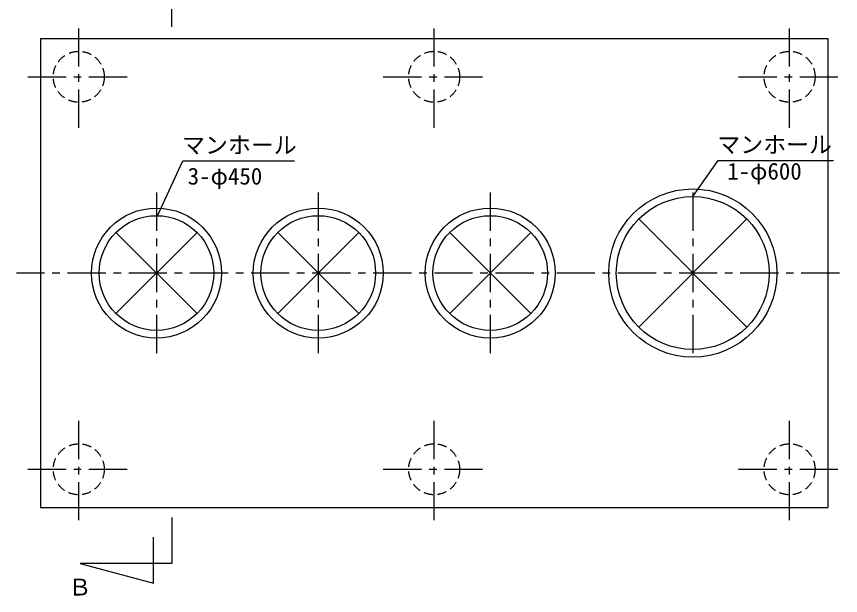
# Model space of a CAD drawing. Units: millimetres, scale not verified. Extents: x -24028 to 8910, y -6308 to 6308.
# Drawn here: x -6002 to -2767, y 2621 to 4893 of the extents above; entities that cross this region are included whole.
import ezdxf
from ezdxf.enums import TextEntityAlignment as Align

# ---------------------------------------------------------------- set-up
doc = ezdxf.new("R2010")
doc.units = ezdxf.units.MM
doc.header["$LTSCALE"] = 30
doc.linetypes.add('CHAIN1', pattern=[8, 5, -1, 1, -1])
doc.linetypes.add('DASHED1', pattern=[1.8, 1.2, -0.6])
for name, color, linetype, lineweight in [('0-4_08', 2, 'CHAIN1', 25), ('0-5_空気管', 3, 'Continuous', 25), ('0-C_機器', 2, 'Continuous', 25)]:
    doc.layers.add(name, color=color, linetype=linetype, lineweight=lineweight)
doc.styles.add('ＭＳ ゴシック', font='')
doc.styles.get('ＭＳ ゴシック').set_extended_font_data('MS Gothic')

msp = doc.modelspace()

# ---------------------------------------------------------------- linework, layer by layer
at = {"layer": '0-4_08'}
for p, q in [((-5757.24, 4456.23), (-5757.24, 4856.24)), ((-4362.24, 4456.23), (-4362.24, 4856.24)), ((-2967.24, 4456.23), (-2967.24, 4856.24)), ((-5957.24, 4656.24), (-5557.24, 4656.24)), ((-4562.24, 4656.24), (-4162.24, 4656.24)), ((-3167.24, 4656.24), (-2767.24, 4656.24)), ((-5757.24, 2916.23), (-5757.24, 3316.24)), ((-4362.24, 2916.23), (-4362.24, 3316.24)), ((-2967.24, 2916.23), (-2967.24, 3316.24)), ((-5957.24, 3116.24), (-5557.24, 3116.24)), ((-4562.24, 3116.24), (-4162.24, 3116.24)), ((-3167.24, 3116.24), (-2767.24, 3116.24))]:
    msp.add_line(p, q, dxfattribs=at)
at = {"layer": '0-4_08', "linetype": 'DASHED1'}
for centre in [(-5757.24, 4656.24), (-4362.24, 4656.24), (-2967.24, 4656.24), (-5757.24, 3116.24), (-4362.24, 3116.24), (-2967.24, 3116.24)]:
    msp.add_circle(centre, 100, dxfattribs=at)
at = {"layer": '0-5_空気管'}
for p, q in [((-5392.2, 4852.27), (-5392.2, 5032.27)), ((-3559.37, 3674.11), (-3135.11, 4098.37)), ((-3559.37, 4098.37), (-3135.11, 3674.11)), ((-5611.34, 4045.34), (-5293.14, 3727.14)), ((-5611.34, 3727.14), (-5293.14, 4045.34)), ((-4976.34, 4045.34), (-4658.14, 3727.14)), ((-4976.34, 3727.14), (-4658.14, 4045.34)), ((-4301.34, 4045.34), (-3983.14, 3727.14)), ((-4301.34, 3727.14), (-3983.14, 4045.34)), ((-5392.2, 2927.03), (-5392.2, 2747.03)), ((-5464.2, 2669.86), (-5464.2, 2849.86))]:
    msp.add_line(p, q, dxfattribs=at)
at = {"layer": '0-5_空気管', "color": 4}
for p, q in [((-5448.25, 4111.2), (-5348.86, 4325.87)), ((-5348.86, 4325.87), (-4910.17, 4325.87))]:
    msp.add_line(p, q, dxfattribs=at)
at = {"layer": '0-5_空気管', "linetype": 'CHAIN1'}
for p, q in [((-5452.24, 4201.61), (-5452.24, 3568.53)), ((-4817.24, 4201.61), (-4817.24, 3568.53)), ((-4142.24, 4201.61), (-4142.24, 3568.53)), ((-3347.24, 4201.61), (-3347.24, 3568.53)), ((-2771.16, 3886.24), (-6001.79, 3886.24))]:
    msp.add_line(p, q, dxfattribs=at)
at = {"layer": '0-5_空気管', "color": 4}
msp.add_lwpolyline([(-3347.24, 4186.24), (-3247.84, 4327.72), (-2794.25, 4327.72)], dxfattribs=at)
at = {"layer": '0-5_空気管'}
msp.add_lwpolyline([(-5392.2, 2747.03), (-5752.2, 2747.03), (-5464.2, 2669.86)], dxfattribs=at)
for centre, radius in [((-3347.24, 3886.24), 330), ((-3347.24, 3886.24), 300), ((-5452.24, 3886.24), 255), ((-4817.24, 3886.24), 255), ((-4142.24, 3886.24), 255), ((-5452.24, 3886.24), 225), ((-4817.24, 3886.24), 225), ((-4142.24, 3886.24), 225)]:
    msp.add_circle(centre, radius, dxfattribs=at)
at = {"layer": '0-C_機器'}
for p, q in [((-5907.24, 4806.24), (-2817.24, 4806.24)), ((-2817.24, 4806.24), (-2817.24, 2966.24))]:
    msp.add_line(p, q, dxfattribs=at)
msp.add_lwpolyline([(-5907.24, 4806.24), (-5907.24, 2966.24), (-2817.24, 2966.24)], dxfattribs=at)

# ---------------------------------------------------------------- texts
at = {"layer": '0-5_空気管', "color": 4, "style": 'ＭＳ ゴシック'}
for s, p in [('マンホール', (-5351.87, 4335.59)), ('マンホール', (-3250.86, 4337.44)), ('1-φ600', (-3212.15, 4232.99)), ('3-φ450', (-5329.71, 4213.53)), ('Ｂ', (-5797.47, 2601.18))]:
    msp.add_text(s, height=65.98, dxfattribs=at).set_placement(p, align=Align.BOTTOM_LEFT)

doc.saveas('drawing.dxf')
